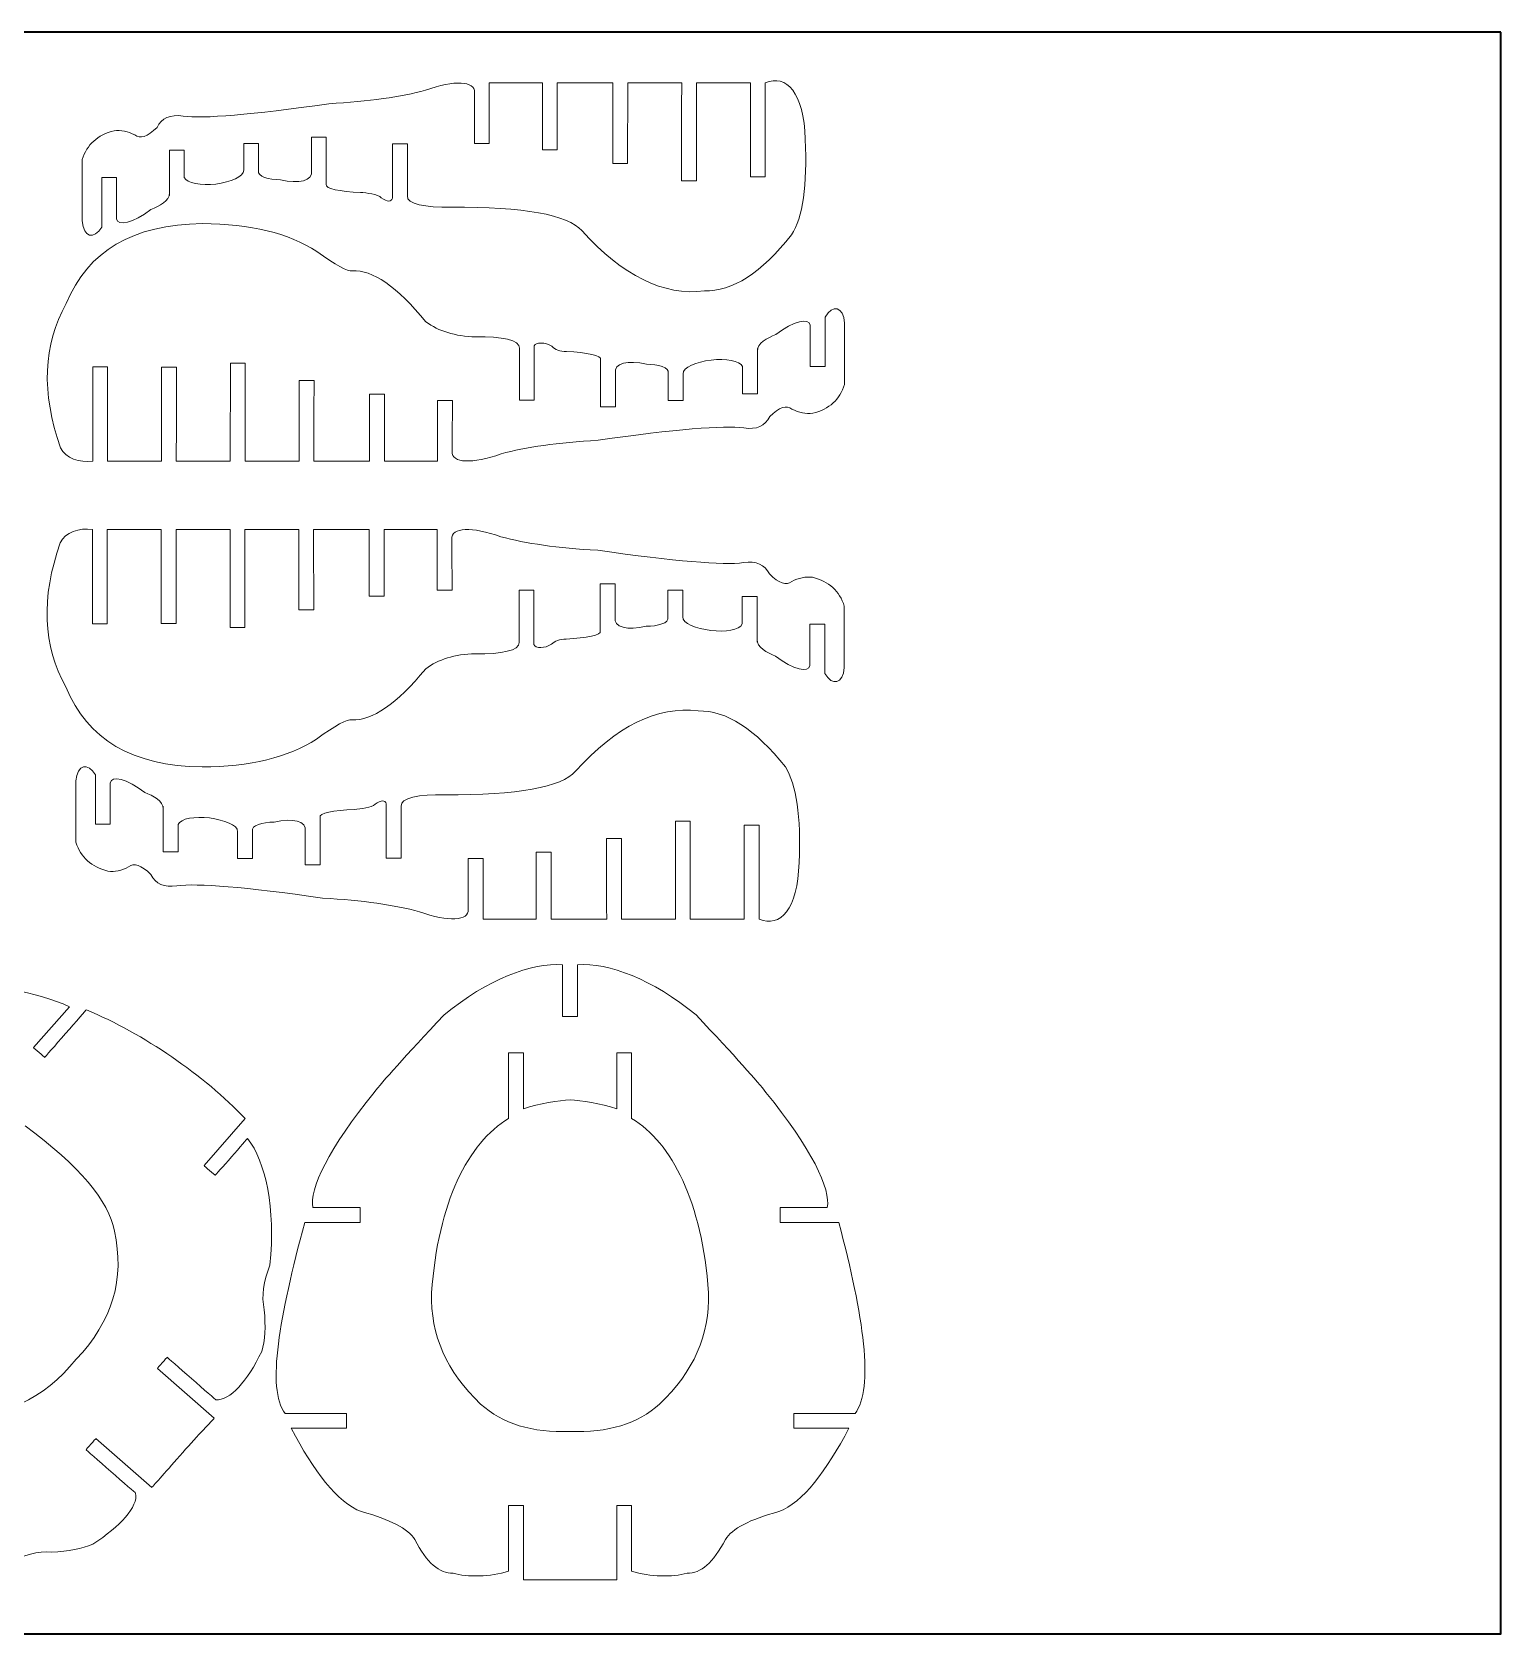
# Model space of a CAD drawing. Header units: inches. Extents: x -777 to 162, y -556 to 220.
# Drawn here: x -117 to 162.4, y -224.1 to 80.7 of the extents above; entities that cross this region are included whole.
import ezdxf

# ---------------------------------------------------------------- set-up
doc = ezdxf.new("R2010")
doc.units = ezdxf.units.IN
doc.header["$MEASUREMENT"] = 0
doc.layers.add('Layer 1', color=1, linetype='Continuous')
doc.layers.add('Layer 2', color=5, linetype='Continuous')

msp = doc.modelspace()

# ---------------------------------------------------------------- linework, layer by layer
at = {"layer": 'Layer 1', "lineweight": 9}
for points, knots in [([(-32.8667, 69.1496), (-32.6987, 71.4083), (-36.656, 71.5625), (-42.1489, 69.6129), (-42.1489, 69.6129), (-46.8032, 68.3237), (-52.9424, 67.4584), (-60.5669, 67.0181)], [0, 0, 0, 0, 0.5, 0.5, 0.5, 0.50000001, 1, 1, 1, 1]), ([(-30.0477, 70.9972), (-30.0477, 70.9972), (-30.0502, 59.4541), (-30.0502, 59.4541), (-30.0502, 59.4541), (-30.0502, 59.4541), (-32.8692, 59.4541), (-32.8692, 59.4541), (-32.8692, 59.4541), (-32.8692, 59.4541), (-32.8667, 69.1496), (-32.8667, 69.1496)], [0, 0, 0, 0, 0.33333333, 0.33333333, 0.33333333, 0.33333334, 0.66666667, 0.66666667, 0.66666667, 0.66666668, 1, 1, 1, 1]), ([(-17.1175, 70.9972), (-17.1175, 70.9972), (-17.1175, 58.2644), (-17.1175, 58.2644), (-17.1175, 58.2644), (-17.1175, 58.2644), (-19.9369, 58.2644), (-19.9369, 58.2644), (-19.9369, 58.2644), (-19.9369, 58.2644), (-19.9369, 70.9972), (-19.9369, 70.9972)], [0, 0, 0, 0, 0.33333333, 0.33333333, 0.33333333, 0.33333334, 0.66666667, 0.66666667, 0.66666667, 0.66666668, 1, 1, 1, 1]), ([(-3.7096, 70.9975), (-3.7096, 70.9975), (-3.7274, 55.6759), (-3.7274, 55.6759), (-3.7274, 55.6759), (-3.7274, 55.6759), (-6.5468, 55.6759), (-6.5468, 55.6759), (-6.5468, 55.6759), (-6.5468, 55.6759), (-6.5289, 70.9975), (-6.5289, 70.9975)], [0, 0, 0, 0, 0.33333333, 0.33333333, 0.33333333, 0.33333334, 0.66666667, 0.66666667, 0.66666667, 0.66666668, 1, 1, 1, 1]), ([(9.3766, 70.9972), (9.3766, 70.9972), (9.3547, 52.3547), (9.3547, 52.3547), (9.3547, 52.3547), (9.3547, 52.3547), (6.5353, 52.3547), (6.5353, 52.3547), (6.5353, 52.3547), (6.5353, 52.3547), (6.5572, 70.9972), (6.5572, 70.9972)], [0, 0, 0, 0, 0.33333333, 0.33333333, 0.33333333, 0.33333334, 0.66666667, 0.66666667, 0.66666667, 0.66666668, 1, 1, 1, 1]), ([(22.4642, 70.9972), (22.4642, 70.9972), (22.4536, 53.1249), (22.4536, 53.1249), (22.4536, 53.1249), (22.4536, 53.1249), (19.6342, 53.1249), (19.6342, 53.1249), (19.6342, 53.1249), (19.6342, 53.1249), (19.6448, 70.9972), (19.6448, 70.9972)], [0, 0, 0, 0, 0.33333333, 0.33333333, 0.33333333, 0.33333334, 0.66666667, 0.66666667, 0.66666667, 0.66666668, 1, 1, 1, 1]), ([(-103.7684, 43.5693), (-105.2151, 41.1455), (-107.2392, 41.5344), (-107.4768, 44.736), (-107.4768, 44.736), (-107.4768, 48.6257), (-107.4768, 52.5158), (-107.4768, 56.4059), (-107.4768, 56.4059), (-106.5787, 59.2594), (-104.5601, 61.0888), (-101.4218, 61.8928), (-101.4218, 61.8928), (-100.1031, 62.0422), (-98.7836, 61.7733), (-97.4645, 61.0851), (-97.4645, 61.0851), (-96.4749, 60.2475), (-95.0654, 60.7261), (-93.2371, 62.5212), (-93.2371, 62.5212), (-92.3681, 64.3162), (-90.7188, 65.0346), (-88.2901, 64.6756), (-88.2901, 64.6756), (-84.4782, 64.1486), (-75.2372, 64.9297), (-60.5669, 67.0181)], [0, 0, 0, 0, 0.14285714, 0.14285714, 0.14285714, 0.14285715, 0.28571429, 0.28571429, 0.28571429, 0.2857143, 0.42857143, 0.42857143, 0.42857143, 0.42857144, 0.57142857, 0.57142857, 0.57142857, 0.57142858, 0.71428571, 0.71428571, 0.71428571, 0.71428572, 0.85714286, 0.85714286, 0.85714286, 0.85714287, 1, 1, 1, 1]), ([(-88.0652, 53.0017), (-88.0652, 53.0017), (-88.0652, 58.2002), (-88.0652, 58.2002), (-88.0652, 58.2002), (-88.0652, 58.2002), (-90.8846, 58.2002), (-90.8846, 58.2002), (-90.8846, 58.2002), (-90.8846, 58.2002), (-90.8846, 49.5457), (-90.8846, 49.5457)], [0, 0, 0, 0, 0.33333333, 0.33333333, 0.33333333, 0.33333334, 0.66666667, 0.66666667, 0.66666667, 0.66666668, 1, 1, 1, 1]), ([(-73.921, 54.3032), (-73.921, 54.3032), (-73.921, 59.4573), (-73.921, 59.4573), (-73.921, 59.4573), (-73.921, 59.4573), (-76.7403, 59.4573), (-76.7403, 59.4573), (-76.7403, 59.4573), (-76.7403, 59.4573), (-76.7403, 54.3932), (-76.7403, 54.3932)], [0, 0, 0, 0, 0.33333333, 0.33333333, 0.33333333, 0.33333334, 0.66666667, 0.66666667, 0.66666667, 0.66666668, 1, 1, 1, 1]), ([(-61.0502, 51.6852), (-61.0502, 51.6852), (-61.0502, 60.6696), (-61.0502, 60.6696), (-61.0502, 60.6696), (-61.0502, 60.6696), (-63.8696, 60.6696), (-63.8696, 60.6696), (-63.8696, 60.6696), (-63.8696, 60.6696), (-63.8696, 54.3036), (-63.8696, 54.3036)], [0, 0, 0, 0, 0.33333333, 0.33333333, 0.33333333, 0.33333334, 0.66666667, 0.66666667, 0.66666667, 0.66666668, 1, 1, 1, 1]), ([(-45.6255, 49.5052), (-45.6255, 49.5052), (-45.6255, 59.4132), (-45.6255, 59.4132), (-45.6255, 59.4132), (-45.6255, 59.4132), (-48.4445, 59.4132), (-48.4445, 59.4132), (-48.4445, 59.4132), (-48.4445, 59.4132), (-48.4445, 49.082), (-48.4445, 49.082)], [0, 0, 0, 0, 0.33333333, 0.33333333, 0.33333333, 0.33333334, 0.66666667, 0.66666667, 0.66666667, 0.66666668, 1, 1, 1, 1]), ([(10.8685, 31.4011), (16.1861, 31.2808), (21.7166, 34.8312), (27.4596, 42.053), (27.4596, 42.053), (29.5875, 45.4332), (30.4572, 51.5073), (30.0675, 60.2752)], [0, 0, 0, 0, 0.5, 0.5, 0.5, 0.50000001, 1, 1, 1, 1]), ([(-100.9491, 45.1074), (-100.9491, 45.1074), (-100.9491, 52.9718), (-100.9491, 52.9718), (-100.9491, 52.9718), (-100.9491, 52.9718), (-103.7684, 52.9718), (-103.7684, 52.9718), (-103.7684, 52.9718), (-103.7684, 52.9718), (-103.7684, 43.5696), (-103.7684, 43.5696)], [0, 0, 0, 0, 0.33333333, 0.33333333, 0.33333333, 0.33333334, 0.66666667, 0.66666667, 0.66666667, 0.66666668, 1, 1, 1, 1]), ([(-88.0652, 53.0017), (-87.5845, 51.8681), (-84.8019, 51.4508), (-82.0835, 51.7493), (-82.0835, 51.7493), (-79.2739, 52.1841), (-76.7039, 53.0658), (-76.7403, 54.3932)], [0, 0, 0, 0, 0.5, 0.5, 0.5, 0.50000001, 1, 1, 1, 1]), ([(-73.921, 54.3032), (-74.1827, 53.1555), (-72.0074, 52.5734), (-69.7613, 52.5574), (-69.7613, 52.5574), (-66.295, 51.7355), (-63.5423, 52.3175), (-63.8696, 54.3036)], [0, 0, 0, 0, 0.5, 0.5, 0.5, 0.50000001, 1, 1, 1, 1]), ([(-100.9491, 45.1074), (-100.7453, 43.6699), (-97.7761, 44.2683), (-94.406, 46.9021), (-94.406, 46.9021), (-92.7884, 47.5301), (-90.8259, 48.5772), (-90.8846, 50.0435)], [0, 0, 0, 0, 0.5, 0.5, 0.5, 0.50000001, 1, 1, 1, 1]), ([(-61.0502, 51.6852), (-61.3801, 50.8516), (-58.4284, 50.3344), (-54.5611, 50.1336), (-54.5611, 50.1336), (-53.3328, 50.1033), (-51.2202, 49.7742), (-50.5903, 49.1466), (-50.5903, 49.1466), (-49.3871, 48.3294), (-48.6716, 48.3079), (-48.4445, 49.082)], [0, 0, 0, 0, 0.33333333, 0.33333333, 0.33333333, 0.33333334, 0.66666667, 0.66666667, 0.66666667, 0.66666668, 1, 1, 1, 1]), ([(-37.2917, 47.3508), (-23.4437, 47.4207), (-15.1609, 45.93), (-12.4447, 42.8778), (-12.4447, 42.8778), (-4.6737, 34.2703), (3.0974, 30.4447), (10.8685, 31.4011)], [0, 0, 0, 0, 0.5, 0.5, 0.5, 0.50000001, 1, 1, 1, 1]), ([(-24.3025, 20.5097), (-24.1381, 22.0661), (-27.7036, 22.7845), (-32.636, 22.6642), (-32.636, 22.6642), (-36.5627, 22.7841), (-39.7108, 23.7416), (-42.0797, 25.5367), (-42.0797, 25.5367), (-47.596, 32.2395), (-52.2732, 35.4709), (-56.111, 35.2315), (-56.111, 35.2315), (-56.9799, 35.0824), (-59.2285, 36.3089), (-62.8567, 38.912), (-62.8567, 38.912), (-68.1929, 42.4128), (-75.4486, 44.1784), (-84.6229, 44.2079), (-84.6229, 44.2079), (-97.8308, 44.0621), (-106.458, 38.9922), (-110.504, 28.9989), (-110.504, 28.9989), (-114.9275, 21.1687), (-115.2861, 12.0224), (-111.5799, 1.5622), (-111.5799, 1.5622), (-110.7369, -0.4526), (-107.9142, -1.3008), (-105.4768, -0.9822)], [0, 0, 0, 0, 0.125, 0.125, 0.125, 0.12500001, 0.25, 0.25, 0.25, 0.25000001, 0.375, 0.375, 0.375, 0.37500001, 0.5, 0.5, 0.5, 0.50000001, 0.625, 0.625, 0.625, 0.62500001, 0.75, 0.75, 0.75, 0.75000001, 0.875, 0.875, 0.875, 0.87500001, 1, 1, 1, 1]), ([(33.8408, 26.446), (35.2875, 28.8698), (37.3115, 28.4806), (37.5492, 25.279), (37.5492, 25.279), (37.5492, 21.3892), (37.5492, 17.4991), (37.5492, 13.609), (37.5492, 13.609), (36.6511, 10.7555), (34.6325, 8.9262), (31.4942, 8.1221), (31.4942, 8.1221), (30.1754, 7.9727), (28.856, 8.2417), (27.5369, 8.9298), (27.5369, 8.9298), (26.5473, 9.7674), (25.1377, 9.2888), (23.3094, 7.4938), (23.3094, 7.4938), (22.4405, 5.6987), (20.7911, 4.9803), (18.3625, 5.3393), (18.3625, 5.3393), (14.5506, 5.8664), (5.3095, 5.0853), (-9.3607, 2.9968)], [0, 0, 0, 0, 0.14285714, 0.14285714, 0.14285714, 0.14285715, 0.28571429, 0.28571429, 0.28571429, 0.2857143, 0.42857143, 0.42857143, 0.42857143, 0.42857144, 0.57142857, 0.57142857, 0.57142857, 0.57142858, 0.71428571, 0.71428571, 0.71428571, 0.71428572, 0.85714286, 0.85714286, 0.85714286, 0.85714287, 1, 1, 1, 1]), ([(31.0218, 24.9079), (30.8181, 26.3454), (27.8485, 25.7466), (24.4784, 23.1129), (24.4784, 23.1129), (22.8607, 22.4849), (20.8979, 21.4373), (20.9566, 19.971)], [0, 0, 0, 0, 0.5, 0.5, 0.5, 0.50000001, 1, 1, 1, 1]), ([(31.0218, 24.9079), (31.0218, 24.9079), (31.0218, 17.0435), (31.0218, 17.0435), (31.0218, 17.0435), (31.0218, 17.0435), (33.8408, 17.0435), (33.8408, 17.0435), (33.8408, 17.0435), (33.8408, 17.0435), (33.8408, 26.4457), (33.8408, 26.4457)], [0, 0, 0, 0, 0.33333333, 0.33333333, 0.33333333, 0.33333334, 0.66666667, 0.66666667, 0.66666667, 0.66666668, 1, 1, 1, 1]), ([(-8.8774, 18.3298), (-8.5475, 19.1633), (-11.4992, 19.6805), (-15.3665, 19.8814), (-15.3665, 19.8814), (-16.5949, 19.9116), (-17.5247, 20.2408), (-18.1545, 20.8684), (-18.1545, 20.8684), (-19.3577, 21.6856), (-21.256, 21.7071), (-21.4831, 20.9329)], [0, 0, 0, 0, 0.33333333, 0.33333333, 0.33333333, 0.33333334, 0.66666667, 0.66666667, 0.66666667, 0.66666668, 1, 1, 1, 1]), ([(-24.3025, 20.5097), (-24.3025, 20.5097), (-24.3025, 10.6017), (-24.3025, 10.6017), (-24.3025, 10.6017), (-24.3025, 10.6017), (-21.4831, 10.6017), (-21.4831, 10.6017), (-21.4831, 10.6017), (-21.4831, 10.6017), (-21.4831, 20.9329), (-21.4831, 20.9329)], [0, 0, 0, 0, 0.33333333, 0.33333333, 0.33333333, 0.33333334, 0.66666667, 0.66666667, 0.66666667, 0.66666668, 1, 1, 1, 1]), ([(-8.8774, 18.3298), (-8.8774, 18.3298), (-8.8774, 9.3453), (-8.8774, 9.3453), (-8.8774, 9.3453), (-8.8774, 9.3453), (-6.058, 9.3453), (-6.058, 9.3453), (-6.058, 9.3453), (-6.058, 9.3453), (-6.058, 15.7114), (-6.058, 15.7114)], [0, 0, 0, 0, 0.33333333, 0.33333333, 0.33333333, 0.33333334, 0.66666667, 0.66666667, 0.66666667, 0.66666668, 1, 1, 1, 1]), ([(18.1372, 17.0129), (17.6565, 18.1464), (14.8743, 18.5641), (12.1559, 18.2656), (12.1559, 18.2656), (9.3463, 17.8308), (6.7763, 16.9491), (6.8127, 15.6217)], [0, 0, 0, 0, 0.5, 0.5, 0.5, 0.50000001, 1, 1, 1, 1]), ([(18.1372, 17.0129), (18.1372, 17.0129), (18.1372, 11.8143), (18.1372, 11.8143), (18.1372, 11.8143), (18.1372, 11.8143), (20.9566, 11.8143), (20.9566, 11.8143), (20.9566, 11.8143), (20.9566, 11.8143), (20.9566, 20.4689), (20.9566, 20.4689)], [0, 0, 0, 0, 0.33333333, 0.33333333, 0.33333333, 0.33333334, 0.66666667, 0.66666667, 0.66666667, 0.66666668, 1, 1, 1, 1]), ([(-105.4768, -0.9822), (-105.4768, -0.9822), (-105.4768, 16.9783), (-105.4768, 16.9783), (-105.4768, 16.9783), (-105.4768, 16.9783), (-102.6574, 16.9783), (-102.6574, 16.9783), (-102.6574, 16.9783), (-102.6574, 16.9783), (-102.6574, -0.9822), (-102.6574, -0.9822)], [0, 0, 0, 0, 0.33333333, 0.33333333, 0.33333333, 0.33333334, 0.66666667, 0.66666667, 0.66666667, 0.66666668, 1, 1, 1, 1]), ([(-92.3918, -0.9822), (-92.3918, -0.9822), (-92.3812, 16.8901), (-92.3812, 16.8901), (-92.3812, 16.8901), (-92.3812, 16.8901), (-89.5618, 16.8901), (-89.5618, 16.8901), (-89.5618, 16.8901), (-89.5618, 16.8901), (-89.5724, -0.9822), (-89.5724, -0.9822)], [0, 0, 0, 0, 0.33333333, 0.33333333, 0.33333333, 0.33333334, 0.66666667, 0.66666667, 0.66666667, 0.66666668, 1, 1, 1, 1]), ([(-79.3042, -0.9822), (-79.3042, -0.9822), (-79.2823, 17.6602), (-79.2823, 17.6602), (-79.2823, 17.6602), (-79.2823, 17.6602), (-76.4629, 17.6602), (-76.4629, 17.6602), (-76.4629, 17.6602), (-76.4629, 17.6602), (-76.4848, -0.9822), (-76.4848, -0.9822)], [0, 0, 0, 0, 0.33333333, 0.33333333, 0.33333333, 0.33333334, 0.66666667, 0.66666667, 0.66666667, 0.66666668, 1, 1, 1, 1]), ([(3.9933, 15.7117), (4.255, 16.8595), (2.0797, 17.4415), (-0.1663, 17.4576), (-0.1663, 17.4576), (-3.6326, 18.2795), (-6.3853, 17.6974), (-6.058, 15.7114)], [0, 0, 0, 0, 0.5, 0.5, 0.5, 0.50000001, 1, 1, 1, 1]), ([(3.9933, 15.7117), (3.9933, 15.7117), (3.9933, 10.5576), (3.9933, 10.5576), (3.9933, 10.5576), (3.9933, 10.5576), (6.8127, 10.5576), (6.8127, 10.5576), (6.8127, 10.5576), (6.8127, 10.5576), (6.8127, 15.6217), (6.8127, 15.6217)], [0, 0, 0, 0, 0.33333333, 0.33333333, 0.33333333, 0.33333334, 0.66666667, 0.66666667, 0.66666667, 0.66666668, 1, 1, 1, 1]), ([(-66.2177, -0.9826), (-66.2177, -0.9826), (-66.1998, 14.3391), (-66.1998, 14.3391), (-66.1998, 14.3391), (-66.1998, 14.3391), (-63.3808, 14.3391), (-63.3808, 14.3391), (-63.3808, 14.3391), (-63.3808, 14.3391), (-63.3987, -0.9826), (-63.3987, -0.9826)], [0, 0, 0, 0, 0.33333333, 0.33333333, 0.33333333, 0.33333334, 0.66666667, 0.66666667, 0.66666667, 0.66666668, 1, 1, 1, 1]), ([(-52.8101, -0.9822), (-52.8101, -0.9822), (-52.8101, 11.7505), (-52.8101, 11.7505), (-52.8101, 11.7505), (-52.8101, 11.7505), (-49.9907, 11.7505), (-49.9907, 11.7505), (-49.9907, 11.7505), (-49.9907, 11.7505), (-49.9907, -0.9822), (-49.9907, -0.9822)], [0, 0, 0, 0, 0.33333333, 0.33333333, 0.33333333, 0.33333334, 0.66666667, 0.66666667, 0.66666667, 0.66666668, 1, 1, 1, 1]), ([(-39.9131, -0.9822), (-39.9131, -0.9822), (-39.8778, 10.5609), (-39.8778, 10.5609), (-39.8778, 10.5609), (-39.8778, 10.5609), (-37.0584, 10.5609), (-37.0584, 10.5609), (-37.0584, 10.5609), (-37.0584, 10.5609), (-37.0937, 0.8653), (-37.0937, 0.8653)], [0, 0, 0, 0, 0.33333333, 0.33333333, 0.33333333, 0.33333334, 0.66666667, 0.66666667, 0.66666667, 0.66666668, 1, 1, 1, 1]), ([(-37.0937, 0.8653), (-37.2618, -1.3934), (-33.2716, -1.5475), (-27.7787, 0.4021), (-27.7787, 0.4021), (-23.1244, 1.6912), (-16.9852, 2.5565), (-9.3607, 2.9968)], [0, 0, 0, 0, 0.5, 0.5, 0.5, 0.50000001, 1, 1, 1, 1]), ([(-24.3602, -35.4584), (-24.1958, -37.0147), (-27.7613, -37.7331), (-32.6936, -37.6128), (-32.6936, -37.6128), (-36.6203, -37.7327), (-39.7685, -38.6902), (-42.1374, -40.4853), (-42.1374, -40.4853), (-47.6536, -47.1881), (-52.3309, -50.4196), (-56.1686, -50.1801), (-56.1686, -50.1801), (-57.0376, -50.031), (-59.2862, -51.2575), (-62.9144, -53.8606), (-62.9144, -53.8606), (-68.2506, -57.3614), (-75.5062, -59.127), (-84.6806, -59.1565), (-84.6806, -59.1565), (-97.8885, -59.0107), (-106.5157, -53.9408), (-110.5616, -43.9475), (-110.5616, -43.9475), (-114.9852, -36.1173), (-115.3438, -26.9711), (-111.6376, -16.5108), (-111.6376, -16.5108), (-110.7945, -14.496), (-107.9719, -13.6478), (-105.5345, -13.9664)], [0, 0, 0, 0, 0.125, 0.125, 0.125, 0.12500001, 0.25, 0.25, 0.25, 0.25000001, 0.375, 0.375, 0.375, 0.37500001, 0.5, 0.5, 0.5, 0.50000001, 0.625, 0.625, 0.625, 0.62500001, 0.75, 0.75, 0.75, 0.75000001, 0.875, 0.875, 0.875, 0.87500001, 1, 1, 1, 1]), ([(-105.5345, -13.9664), (-105.5345, -13.9664), (-105.5345, -31.9269), (-105.5345, -31.9269), (-105.5345, -31.9269), (-105.5345, -31.9269), (-102.7151, -31.9269), (-102.7151, -31.9269), (-102.7151, -31.9269), (-102.7151, -31.9269), (-102.7151, -13.9664), (-102.7151, -13.9664)], [0, 0, 0, 0, 0.33333333, 0.33333333, 0.33333333, 0.33333334, 0.66666667, 0.66666667, 0.66666667, 0.66666668, 1, 1, 1, 1]), ([(-92.4495, -13.9664), (-92.4495, -13.9664), (-92.4389, -31.8387), (-92.4389, -31.8387), (-92.4389, -31.8387), (-92.4389, -31.8387), (-89.6195, -31.8387), (-89.6195, -31.8387), (-89.6195, -31.8387), (-89.6195, -31.8387), (-89.6301, -13.9664), (-89.6301, -13.9664)], [0, 0, 0, 0, 0.33333333, 0.33333333, 0.33333333, 0.33333334, 0.66666667, 0.66666667, 0.66666667, 0.66666668, 1, 1, 1, 1]), ([(-79.3619, -13.9664), (-79.3619, -13.9664), (-79.34, -32.6088), (-79.34, -32.6088), (-79.34, -32.6088), (-79.34, -32.6088), (-76.5206, -32.6088), (-76.5206, -32.6088), (-76.5206, -32.6088), (-76.5206, -32.6088), (-76.5425, -13.9664), (-76.5425, -13.9664)], [0, 0, 0, 0, 0.33333333, 0.33333333, 0.33333333, 0.33333334, 0.66666667, 0.66666667, 0.66666667, 0.66666668, 1, 1, 1, 1]), ([(-66.2754, -13.966), (-66.2754, -13.966), (-66.2575, -29.2877), (-66.2575, -29.2877), (-66.2575, -29.2877), (-66.2575, -29.2877), (-63.4385, -29.2877), (-63.4385, -29.2877), (-63.4385, -29.2877), (-63.4385, -29.2877), (-63.4564, -13.966), (-63.4564, -13.966)], [0, 0, 0, 0, 0.33333333, 0.33333333, 0.33333333, 0.33333334, 0.66666667, 0.66666667, 0.66666667, 0.66666668, 1, 1, 1, 1]), ([(-52.8678, -13.9664), (-52.8678, -13.9664), (-52.8678, -26.6992), (-52.8678, -26.6992), (-52.8678, -26.6992), (-52.8678, -26.6992), (-50.0484, -26.6992), (-50.0484, -26.6992), (-50.0484, -26.6992), (-50.0484, -26.6992), (-50.0484, -13.9664), (-50.0484, -13.9664)], [0, 0, 0, 0, 0.33333333, 0.33333333, 0.33333333, 0.33333334, 0.66666667, 0.66666667, 0.66666667, 0.66666668, 1, 1, 1, 1]), ([(-39.9708, -13.9664), (-39.9708, -13.9664), (-39.9354, -25.5095), (-39.9354, -25.5095), (-39.9354, -25.5095), (-39.9354, -25.5095), (-37.1161, -25.5095), (-37.1161, -25.5095), (-37.1161, -25.5095), (-37.1161, -25.5095), (-37.1514, -15.8139), (-37.1514, -15.8139)], [0, 0, 0, 0, 0.33333333, 0.33333333, 0.33333333, 0.33333334, 0.66666667, 0.66666667, 0.66666667, 0.66666668, 1, 1, 1, 1]), ([(-37.1514, -15.8139), (-37.3195, -13.5553), (-33.3293, -13.4011), (-27.8364, -15.3507), (-27.8364, -15.3507), (-23.1821, -16.6399), (-17.0429, -17.5051), (-9.4184, -17.9454)], [0, 0, 0, 0, 0.5, 0.5, 0.5, 0.50000001, 1, 1, 1, 1]), ([(33.7831, -41.3946), (35.2298, -43.8184), (37.2539, -43.4292), (37.4915, -40.2276), (37.4915, -40.2276), (37.4915, -36.3378), (37.4915, -32.4477), (37.4915, -28.5576), (37.4915, -28.5576), (36.5934, -25.7041), (34.5748, -23.8748), (31.4365, -23.0708), (31.4365, -23.0708), (30.1178, -22.9213), (28.7983, -23.1903), (27.4792, -23.8784), (27.4792, -23.8784), (26.4896, -24.716), (25.0801, -24.2375), (23.2518, -22.4424), (23.2518, -22.4424), (22.3828, -20.6473), (20.7335, -19.9289), (18.3048, -20.2879), (18.3048, -20.2879), (14.4929, -20.815), (5.2519, -20.0339), (-9.4184, -17.9454)], [0, 0, 0, 0, 0.14285714, 0.14285714, 0.14285714, 0.14285715, 0.28571429, 0.28571429, 0.28571429, 0.2857143, 0.42857143, 0.42857143, 0.42857143, 0.42857144, 0.57142857, 0.57142857, 0.57142857, 0.57142858, 0.71428571, 0.71428571, 0.71428571, 0.71428572, 0.85714286, 0.85714286, 0.85714286, 0.85714287, 1, 1, 1, 1]), ([(-8.9351, -33.2784), (-8.9351, -33.2784), (-8.9351, -24.2939), (-8.9351, -24.2939), (-8.9351, -24.2939), (-8.9351, -24.2939), (-6.1157, -24.2939), (-6.1157, -24.2939), (-6.1157, -24.2939), (-6.1157, -24.2939), (-6.1157, -30.66), (-6.1157, -30.66)], [0, 0, 0, 0, 0.33333333, 0.33333333, 0.33333333, 0.33333334, 0.66666667, 0.66666667, 0.66666667, 0.66666668, 1, 1, 1, 1]), ([(-24.3602, -35.4584), (-24.3602, -35.4584), (-24.3602, -25.5503), (-24.3602, -25.5503), (-24.3602, -25.5503), (-24.3602, -25.5503), (-21.5408, -25.5503), (-21.5408, -25.5503), (-21.5408, -25.5503), (-21.5408, -25.5503), (-21.5408, -35.8815), (-21.5408, -35.8815)], [0, 0, 0, 0, 0.33333333, 0.33333333, 0.33333333, 0.33333334, 0.66666667, 0.66666667, 0.66666667, 0.66666668, 1, 1, 1, 1]), ([(3.9357, -30.6603), (3.9357, -30.6603), (3.9357, -25.5062), (3.9357, -25.5062), (3.9357, -25.5062), (3.9357, -25.5062), (6.755, -25.5062), (6.755, -25.5062), (6.755, -25.5062), (6.755, -25.5062), (6.755, -30.5703), (6.755, -30.5703)], [0, 0, 0, 0, 0.33333333, 0.33333333, 0.33333333, 0.33333334, 0.66666667, 0.66666667, 0.66666667, 0.66666668, 1, 1, 1, 1]), ([(18.0796, -31.9615), (18.0796, -31.9615), (18.0796, -26.7629), (18.0796, -26.7629), (18.0796, -26.7629), (18.0796, -26.7629), (20.8989, -26.7629), (20.8989, -26.7629), (20.8989, -26.7629), (20.8989, -26.7629), (20.8989, -35.4175), (20.8989, -35.4175)], [0, 0, 0, 0, 0.33333333, 0.33333333, 0.33333333, 0.33333334, 0.66666667, 0.66666667, 0.66666667, 0.66666668, 1, 1, 1, 1]), ([(-8.9351, -33.2784), (-8.6052, -34.112), (-11.5569, -34.6292), (-15.4242, -34.83), (-15.4242, -34.83), (-16.6525, -34.8602), (-17.5824, -35.1894), (-18.2122, -35.817), (-18.2122, -35.817), (-19.4154, -36.6342), (-21.3137, -36.6557), (-21.5408, -35.8815)], [0, 0, 0, 0, 0.33333333, 0.33333333, 0.33333333, 0.33333334, 0.66666667, 0.66666667, 0.66666667, 0.66666668, 1, 1, 1, 1]), ([(3.9357, -30.6603), (4.1974, -31.8081), (2.0221, -32.3902), (-0.224, -32.4062), (-0.224, -32.4062), (-3.6903, -33.2281), (-6.443, -32.646), (-6.1157, -30.66)], [0, 0, 0, 0, 0.5, 0.5, 0.5, 0.50000001, 1, 1, 1, 1]), ([(18.0796, -31.9615), (17.5988, -33.0951), (14.8166, -33.5128), (12.0982, -33.2142), (12.0982, -33.2142), (9.2886, -32.7794), (6.7186, -31.8977), (6.755, -30.5703)], [0, 0, 0, 0, 0.5, 0.5, 0.5, 0.50000001, 1, 1, 1, 1]), ([(30.9641, -39.8565), (30.9641, -39.8565), (30.9641, -31.9921), (30.9641, -31.9921), (30.9641, -31.9921), (30.9641, -31.9921), (33.7831, -31.9921), (33.7831, -31.9921), (33.7831, -31.9921), (33.7831, -31.9921), (33.7831, -41.3943), (33.7831, -41.3943)], [0, 0, 0, 0, 0.33333333, 0.33333333, 0.33333333, 0.33333334, 0.66666667, 0.66666667, 0.66666667, 0.66666668, 1, 1, 1, 1]), ([(30.9641, -39.8565), (30.7604, -41.2941), (27.7908, -40.6952), (24.4207, -38.0615), (24.4207, -38.0615), (22.8031, -37.4335), (20.8403, -36.386), (20.8989, -34.9197)], [0, 0, 0, 0, 0.5, 0.5, 0.5, 0.50000001, 1, 1, 1, 1]), ([(-38.4737, -64.4508), (-24.6258, -64.5208), (-16.343, -63.0301), (-13.6267, -59.9779), (-13.6267, -59.9779), (-5.8557, -51.3704), (1.9154, -47.5448), (9.6864, -48.5012)], [0, 0, 0, 0, 0.5, 0.5, 0.5, 0.50000001, 1, 1, 1, 1]), ([(9.6864, -48.5012), (15.0041, -48.3809), (20.5346, -51.9313), (26.2776, -59.1531), (26.2776, -59.1531), (28.4055, -62.5333), (29.2752, -68.6074), (28.8855, -77.3753)], [0, 0, 0, 0, 0.5, 0.5, 0.5, 0.50000001, 1, 1, 1, 1]), ([(-104.9505, -60.6694), (-106.3971, -58.2456), (-108.4212, -58.6345), (-108.6588, -61.8361), (-108.6588, -61.8361), (-108.6588, -65.7258), (-108.6588, -69.6159), (-108.6588, -73.506), (-108.6588, -73.506), (-107.7607, -76.3595), (-105.7421, -78.1888), (-102.6038, -78.9929), (-102.6038, -78.9929), (-101.2851, -79.1423), (-99.9656, -78.8733), (-98.6465, -78.1852), (-98.6465, -78.1852), (-97.6569, -77.3476), (-96.2474, -77.8262), (-94.4191, -79.6212), (-94.4191, -79.6212), (-93.5501, -81.4163), (-91.9008, -82.1347), (-89.4721, -81.7757), (-89.4721, -81.7757), (-85.6602, -81.2487), (-76.4192, -82.0297), (-61.7489, -84.1182)], [0, 0, 0, 0, 0.14285714, 0.14285714, 0.14285714, 0.14285715, 0.28571429, 0.28571429, 0.28571429, 0.2857143, 0.42857143, 0.42857143, 0.42857143, 0.42857144, 0.57142857, 0.57142857, 0.57142857, 0.57142858, 0.71428571, 0.71428571, 0.71428571, 0.71428572, 0.85714286, 0.85714286, 0.85714286, 0.85714287, 1, 1, 1, 1]), ([(-102.1311, -62.2075), (-102.1311, -62.2075), (-102.1311, -70.0719), (-102.1311, -70.0719), (-102.1311, -70.0719), (-102.1311, -70.0719), (-104.9505, -70.0719), (-104.9505, -70.0719), (-104.9505, -70.0719), (-104.9505, -70.0719), (-104.9505, -60.6697), (-104.9505, -60.6697)], [0, 0, 0, 0, 0.33333333, 0.33333333, 0.33333333, 0.33333334, 0.66666667, 0.66666667, 0.66666667, 0.66666668, 1, 1, 1, 1]), ([(-102.1311, -62.2075), (-101.9273, -60.7699), (-98.9581, -61.3684), (-95.588, -64.0022), (-95.588, -64.0022), (-93.9704, -64.6302), (-92.0079, -65.6773), (-92.0666, -67.1436)], [0, 0, 0, 0, 0.5, 0.5, 0.5, 0.50000001, 1, 1, 1, 1]), ([(-89.2472, -70.1017), (-89.2472, -70.1017), (-89.2472, -75.3003), (-89.2472, -75.3003), (-89.2472, -75.3003), (-89.2472, -75.3003), (-92.0666, -75.3003), (-92.0666, -75.3003), (-92.0666, -75.3003), (-92.0666, -75.3003), (-92.0666, -66.6457), (-92.0666, -66.6457)], [0, 0, 0, 0, 0.33333333, 0.33333333, 0.33333333, 0.33333334, 0.66666667, 0.66666667, 0.66666667, 0.66666668, 1, 1, 1, 1]), ([(-62.2323, -68.7852), (-62.5621, -67.9517), (-59.6104, -67.4345), (-55.7431, -67.2336), (-55.7431, -67.2336), (-54.5148, -67.2034), (-52.4022, -66.8743), (-51.7723, -66.2466), (-51.7723, -66.2466), (-50.5691, -65.4295), (-49.8536, -65.408), (-49.6265, -66.1821)], [0, 0, 0, 0, 0.33333333, 0.33333333, 0.33333333, 0.33333334, 0.66666667, 0.66666667, 0.66666667, 0.66666668, 1, 1, 1, 1]), ([(-46.8075, -66.6053), (-46.8075, -66.6053), (-46.8075, -76.5133), (-46.8075, -76.5133), (-46.8075, -76.5133), (-46.8075, -76.5133), (-49.6265, -76.5133), (-49.6265, -76.5133), (-49.6265, -76.5133), (-49.6265, -76.5133), (-49.6265, -66.1821), (-49.6265, -66.1821)], [0, 0, 0, 0, 0.33333333, 0.33333333, 0.33333333, 0.33333334, 0.66666667, 0.66666667, 0.66666667, 0.66666668, 1, 1, 1, 1]), ([(-89.2472, -70.1017), (-88.7665, -68.9682), (-85.9839, -68.5509), (-83.2655, -68.8494), (-83.2655, -68.8494), (-80.456, -69.2842), (-77.8859, -70.1659), (-77.9224, -71.4933)], [0, 0, 0, 0, 0.5, 0.5, 0.5, 0.50000001, 1, 1, 1, 1]), ([(-75.103, -71.4033), (-75.3647, -70.2556), (-73.1894, -69.6735), (-70.9434, -69.6574), (-70.9434, -69.6574), (-67.477, -68.8355), (-64.7243, -69.4176), (-65.0516, -71.4037)], [0, 0, 0, 0, 0.5, 0.5, 0.5, 0.50000001, 1, 1, 1, 1]), ([(-62.2323, -68.7852), (-62.2323, -68.7852), (-62.2323, -77.7697), (-62.2323, -77.7697), (-62.2323, -77.7697), (-62.2323, -77.7697), (-65.0516, -77.7697), (-65.0516, -77.7697), (-65.0516, -77.7697), (-65.0516, -77.7697), (-65.0516, -71.4037), (-65.0516, -71.4037)], [0, 0, 0, 0, 0.33333333, 0.33333333, 0.33333333, 0.33333334, 0.66666667, 0.66666667, 0.66666667, 0.66666668, 1, 1, 1, 1]), ([(8.1946, -88.0972), (8.1946, -88.0972), (8.1727, -69.4548), (8.1727, -69.4548), (8.1727, -69.4548), (8.1727, -69.4548), (5.3533, -69.4548), (5.3533, -69.4548), (5.3533, -69.4548), (5.3533, -69.4548), (5.3752, -88.0972), (5.3752, -88.0972)], [0, 0, 0, 0, 0.33333333, 0.33333333, 0.33333333, 0.33333334, 0.66666667, 0.66666667, 0.66666667, 0.66666668, 1, 1, 1, 1]), ([(-75.103, -71.4033), (-75.103, -71.4033), (-75.103, -76.5574), (-75.103, -76.5574), (-75.103, -76.5574), (-75.103, -76.5574), (-77.9224, -76.5574), (-77.9224, -76.5574), (-77.9224, -76.5574), (-77.9224, -76.5574), (-77.9224, -71.4933), (-77.9224, -71.4933)], [0, 0, 0, 0, 0.33333333, 0.33333333, 0.33333333, 0.33333334, 0.66666667, 0.66666667, 0.66666667, 0.66666668, 1, 1, 1, 1]), ([(-4.8916, -88.0976), (-4.8916, -88.0976), (-4.9094, -72.7759), (-4.9094, -72.7759), (-4.9094, -72.7759), (-4.9094, -72.7759), (-7.7288, -72.7759), (-7.7288, -72.7759), (-7.7288, -72.7759), (-7.7288, -72.7759), (-7.711, -88.0976), (-7.711, -88.0976)], [0, 0, 0, 0, 0.33333333, 0.33333333, 0.33333333, 0.33333334, 0.66666667, 0.66666667, 0.66666667, 0.66666668, 1, 1, 1, 1]), ([(21.2821, -88.0972), (21.2821, -88.0972), (21.2716, -70.2249), (21.2716, -70.2249), (21.2716, -70.2249), (21.2716, -70.2249), (18.4522, -70.2249), (18.4522, -70.2249), (18.4522, -70.2249), (18.4522, -70.2249), (18.4628, -88.0972), (18.4628, -88.0972)], [0, 0, 0, 0, 0.33333333, 0.33333333, 0.33333333, 0.33333334, 0.66666667, 0.66666667, 0.66666667, 0.66666668, 1, 1, 1, 1]), ([(-18.2996, -88.0972), (-18.2996, -88.0972), (-18.2996, -75.3645), (-18.2996, -75.3645), (-18.2996, -75.3645), (-18.2996, -75.3645), (-21.1189, -75.3645), (-21.1189, -75.3645), (-21.1189, -75.3645), (-21.1189, -75.3645), (-21.1189, -88.0972), (-21.1189, -88.0972)], [0, 0, 0, 0, 0.33333333, 0.33333333, 0.33333333, 0.33333334, 0.66666667, 0.66666667, 0.66666667, 0.66666668, 1, 1, 1, 1]), ([(-31.2297, -88.0972), (-31.2297, -88.0972), (-31.2322, -76.5541), (-31.2322, -76.5541), (-31.2322, -76.5541), (-31.2322, -76.5541), (-34.0513, -76.5541), (-34.0513, -76.5541), (-34.0513, -76.5541), (-34.0513, -76.5541), (-34.0487, -86.2497), (-34.0487, -86.2497)], [0, 0, 0, 0, 0.33333333, 0.33333333, 0.33333333, 0.33333334, 0.66666667, 0.66666667, 0.66666667, 0.66666668, 1, 1, 1, 1]), ([(-34.0487, -86.2497), (-33.8807, -88.5084), (-37.838, -88.6626), (-43.331, -86.7129), (-43.331, -86.7129), (-47.9852, -85.4238), (-54.1244, -84.5585), (-61.7489, -84.1182)], [0, 0, 0, 0, 0.5, 0.5, 0.5, 0.50000001, 1, 1, 1, 1]), ([(-16.0823, -96.8049), (-22.0179, -96.3735), (-30.325, -99.5473), (-38.6394, -106.3275), (-38.6394, -106.3275), (-46.0597, -114.2428), (-50.4884, -119.1595), (-51.9244, -121.0783), (-51.9244, -121.0783), (-60.4818, -131.557), (-64.3717, -139.6508), (-63.5935, -142.9935)], [0, 0, 0, 0, 0.33333333, 0.33333333, 0.33333333, 0.33333334, 0.66666667, 0.66666667, 0.66666667, 0.66666668, 1, 1, 1, 1]), ([(-13.2627, -96.8044), (-13.2627, -96.8044), (-13.2624, -106.6415), (-13.2624, -106.6415), (-13.2624, -106.6415), (-13.2624, -106.6415), (-16.0821, -106.6419), (-16.0821, -106.6419), (-16.0821, -106.6419), (-16.0821, -106.6419), (-16.0823, -96.8049), (-16.0823, -96.8049)], [0, 0, 0, 0, 0.33333333, 0.33333333, 0.33333333, 0.33333334, 0.66666667, 0.66666667, 0.66666667, 0.66666668, 1, 1, 1, 1]), ([(-13.2619, -96.8044), (-7.3264, -96.3727), (0.9817, -99.5466), (9.2963, -106.3263), (9.2963, -106.3263), (16.717, -114.2412), (21.1459, -119.1578), (22.582, -121.0764), (22.582, -121.0764), (31.1399, -131.5547), (35.0302, -139.6483), (34.2521, -142.9911)], [0, 0, 0, 0, 0.33333333, 0.33333333, 0.33333333, 0.33333334, 0.66666667, 0.66666667, 0.66666667, 0.66666668, 1, 1, 1, 1]), ([(-109.9088, -104.7805), (-116.0626, -101.9287), (-125.0042, -100.3923), (-134.0633, -100.7166), (-134.0633, -100.7166), (-143.9326, -101.3644), (-153.2515, -102.6539), (-162.0199, -104.5851), (-162.0199, -104.5851), (-166.922, -105.3894), (-171.8099, -108.3448), (-174.711, -112.037)], [0, 0, 0, 0, 0.33333333, 0.33333333, 0.33333333, 0.33333334, 0.66666667, 0.66666667, 0.66666667, 0.66666668, 1, 1, 1, 1]), ([(-109.9088, -104.7805), (-109.9088, -104.7805), (-116.7367, -112.5671), (-116.7367, -112.5671), (-116.7367, -112.5671), (-116.7367, -112.5671), (-114.6169, -114.4258), (-114.6169, -114.4258), (-114.6169, -114.4258), (-114.6169, -114.4258), (-106.669, -105.3618), (-106.669, -105.3618)], [0, 0, 0, 0, 0.33333333, 0.33333333, 0.33333333, 0.33333334, 0.66666667, 0.66666667, 0.66666667, 0.66666668, 1, 1, 1, 1]), ([(-23.5513, -124.2257), (-23.5513, -124.2257), (-23.5508, -113.534), (-23.5508, -113.534), (-23.5508, -113.534), (-23.5508, -113.534), (-26.3701, -113.5344), (-26.3701, -113.5344), (-26.3701, -113.5344), (-26.3701, -113.5344), (-26.3705, -126.0472), (-26.3705, -126.0472)], [0, 0, 0, 0, 0.33333333, 0.33333333, 0.33333333, 0.33333334, 0.66666667, 0.66666667, 0.66666667, 0.66666668, 1, 1, 1, 1]), ([(-5.7913, -124.2253), (-5.7913, -124.2253), (-5.7915, -113.5335), (-5.7915, -113.5335), (-5.7915, -113.5335), (-5.7915, -113.5335), (-2.9723, -113.5335), (-2.9723, -113.5335), (-2.9723, -113.5335), (-2.9723, -113.5335), (-2.972, -126.0462), (-2.972, -126.0462)], [0, 0, 0, 0, 0.33333333, 0.33333333, 0.33333333, 0.33333334, 0.66666667, 0.66666667, 0.66666667, 0.66666668, 1, 1, 1, 1]), ([(-118.3493, -127.4356), (-108.034, -135.0887), (-102.3676, -141.7678), (-101.3503, -147.4754), (-101.3503, -147.4754), (-99.3117, -156.5187), (-101.7345, -164.6484), (-108.6185, -171.8637)], [0, 0, 0, 0, 0.5, 0.5, 0.5, 0.50000001, 1, 1, 1, 1]), ([(-76.4577, -126.0765), (-76.4577, -126.0765), (-84.3001, -135.0202), (-84.3001, -135.0202), (-84.3001, -135.0202), (-84.3001, -135.0202), (-82.1802, -136.8789), (-82.1802, -136.8789), (-82.1802, -136.8789), (-82.1802, -136.8789), (-76.0103, -129.8417), (-76.0103, -129.8417)], [0, 0, 0, 0, 0.33333333, 0.33333333, 0.33333333, 0.33333334, 0.66666667, 0.66666667, 0.66666667, 0.66666668, 1, 1, 1, 1]), ([(-14.6701, -185.5848), (-21.8864, -185.8835), (-27.5592, -184.1501), (-31.69, -180.3846), (-31.69, -180.3846), (-38.1451, -174.2874), (-41.2535, -167.2338), (-41.015, -159.2236), (-41.015, -159.2236), (-39.7645, -141.8284), (-34.0949, -130.7698), (-26.3705, -126.0472)], [0, 0, 0, 0, 0.33333333, 0.33333333, 0.33333333, 0.33333334, 0.66666667, 0.66666667, 0.66666667, 0.66666668, 1, 1, 1, 1]), ([(-14.6694, -185.5848), (-7.453, -185.8831), (-1.7803, -184.1494), (2.3503, -180.3837), (2.3503, -180.3837), (8.8051, -174.2863), (11.9133, -167.2324), (11.6743, -159.2223), (11.6743, -159.2223), (10.423, -141.8271), (4.7526, -130.7685), (-2.972, -126.0462)], [0, 0, 0, 0, 0.33333333, 0.33333333, 0.33333333, 0.33333334, 0.66666667, 0.66666667, 0.66666667, 0.66666668, 1, 1, 1, 1]), ([(-82.0466, -179.6038), (-79.4311, -179.7472), (-76.0081, -176.0813), (-73.3369, -170.3857), (-73.3369, -170.3857), (-72.7102, -168.2899), (-72.5465, -165.6412), (-72.8453, -162.4407), (-72.8453, -162.4407), (-73.3997, -159.8453), (-73.0361, -157.02), (-71.7541, -153.9655), (-71.7541, -153.9655), (-70.6916, -143.0782), (-72.5533, -134.3456), (-76.0103, -129.8417)], [0, 0, 0, 0, 0.25, 0.25, 0.25, 0.25000001, 0.5, 0.5, 0.5, 0.50000001, 0.75, 0.75, 0.75, 0.75000001, 1, 1, 1, 1]), ([(-63.5935, -142.9935), (-63.5935, -142.9935), (-54.6192, -142.9933), (-54.6192, -142.9933), (-54.6192, -142.9933), (-54.6192, -142.9933), (-54.6195, -145.8127), (-54.6195, -145.8127), (-54.6195, -145.8127), (-54.6195, -145.8127), (-65.1443, -145.8133), (-65.1443, -145.8133), (-65.1443, -145.8133), (-69.9317, -163.7226), (-72.4802, -177.4233), (-68.8888, -182.1865)], [0, 0, 0, 0, 0.25, 0.25, 0.25, 0.25000001, 0.5, 0.5, 0.5, 0.50000001, 0.75, 0.75, 0.75, 0.75000001, 1, 1, 1, 1]), ([(34.2521, -142.9911), (34.2521, -142.9911), (25.2778, -142.9913), (25.2778, -142.9913), (25.2778, -142.9913), (25.2778, -142.9913), (25.2775, -145.8107), (25.2775, -145.8107), (25.2775, -145.8107), (25.2775, -145.8107), (36.4317, -145.8108), (36.4317, -145.8108), (36.4317, -145.8108), (41.22, -163.7198), (43.14, -177.4204), (39.5489, -182.1837)], [0, 0, 0, 0, 0.25, 0.25, 0.25, 0.25000001, 0.5, 0.5, 0.5, 0.50000001, 0.75, 0.75, 0.75, 0.75000001, 1, 1, 1, 1]), ([(-153.936, -168.0249), (-145.0004, -177.2516), (-137.6381, -181.9964), (-131.8467, -182.2588), (-131.8467, -182.2588), (-122.6149, -183.0977), (-114.872, -179.6327), (-108.619, -171.8642)], [0, 0, 0, 0, 0.5, 0.5, 0.5, 0.50000001, 1, 1, 1, 1]), ([(-82.3571, -183.0812), (-82.3571, -183.0812), (-93.1761, -173.5943), (-93.1761, -173.5943), (-93.1761, -173.5943), (-93.1761, -173.5943), (-91.3177, -171.4747), (-91.3177, -171.4747), (-91.3177, -171.4747), (-91.3177, -171.4747), (-82.0466, -179.6038), (-82.0466, -179.6038)], [0, 0, 0, 0, 0.33333333, 0.33333333, 0.33333333, 0.33333334, 0.66666667, 0.66666667, 0.66666667, 0.66666668, 1, 1, 1, 1]), ([(-68.8888, -182.1865), (-68.8888, -182.1865), (-57.2131, -182.1862), (-57.2131, -182.1862), (-57.2131, -182.1862), (-57.2131, -182.1862), (-57.213, -185.0055), (-57.213, -185.0055), (-57.213, -185.0055), (-57.213, -185.0055), (-67.7217, -185.0058), (-67.7217, -185.0058)], [0, 0, 0, 0, 0.33333333, 0.33333333, 0.33333333, 0.33333334, 0.66666667, 0.66666667, 0.66666667, 0.66666668, 1, 1, 1, 1]), ([(39.5489, -182.1837), (39.5489, -182.1837), (27.8731, -182.184), (27.8731, -182.184), (27.8731, -182.184), (27.8731, -182.184), (27.8732, -185.0034), (27.8732, -185.0034), (27.8732, -185.0034), (27.8732, -185.0034), (38.3819, -185.0032), (38.3819, -185.0032)], [0, 0, 0, 0, 0.33333333, 0.33333333, 0.33333333, 0.33333334, 0.66666667, 0.66666667, 0.66666667, 0.66666668, 1, 1, 1, 1]), ([(-67.7217, -185.0058), (-63.4425, -193.0807), (-58.984, -199.1531), (-54.3464, -200.8589), (-54.3464, -200.8589), (-48.8707, -202.3276), (-45.4894, -204.0965), (-44.2024, -206.1649), (-44.2024, -206.1649), (-41.9498, -210.5724), (-39.5234, -212.701), (-36.9228, -212.5507), (-36.9228, -212.5507), (-34.1819, -213.3905), (-29.8759, -213.2708), (-26.3689, -212.1911)], [0, 0, 0, 0, 0.25, 0.25, 0.25, 0.25000001, 0.5, 0.5, 0.5, 0.50000001, 0.75, 0.75, 0.75, 0.75000001, 1, 1, 1, 1]), ([(38.3819, -185.0032), (34.1031, -193.0783), (29.6452, -199.1509), (25.0076, -200.8569), (25.0076, -200.8569), (19.5321, -202.3259), (16.1508, -204.0949), (14.8639, -206.1635), (14.8639, -206.1635), (12.6115, -210.571), (10.1852, -212.6997), (7.5846, -212.5496), (7.5846, -212.5496), (4.8438, -213.3895), (0.5371, -213.27), (-2.97, -212.1905)], [0, 0, 0, 0, 0.25, 0.25, 0.25, 0.25000001, 0.5, 0.5, 0.5, 0.50000001, 0.75, 0.75, 0.75, 0.75000001, 1, 1, 1, 1]), ([(-94.2534, -196.27), (-94.2534, -196.27), (-104.8844, -186.9485), (-104.8844, -186.9485), (-104.8844, -186.9485), (-104.8844, -186.9485), (-106.743, -189.0684), (-106.743, -189.0684), (-106.743, -189.0684), (-106.743, -189.0684), (-97.311, -197.3386), (-97.311, -197.3386)], [0, 0, 0, 0, 0.33333333, 0.33333333, 0.33333333, 0.33333334, 0.66666667, 0.66666667, 0.66666667, 0.66666668, 1, 1, 1, 1]), ([(-97.311, -197.3386), (-96.8269, -199.913), (-100.1744, -203.6447), (-105.4716, -207.0377), (-105.4716, -207.0377), (-107.4675, -207.933), (-110.0719, -208.4416), (-113.2839, -208.5638), (-113.2839, -208.5638), (-115.9293, -208.3534), (-118.6827, -209.0833), (-121.5433, -210.7537), (-121.5433, -210.7537), (-132.1978, -213.2304), (-141.0987, -212.5256), (-146.0158, -209.6869)], [0, 0, 0, 0, 0.25, 0.25, 0.25, 0.25000001, 0.5, 0.5, 0.5, 0.50000001, 0.75, 0.75, 0.75, 0.75000001, 1, 1, 1, 1]), ([(-23.5493, -213.8192), (-23.5493, -213.8192), (-23.5489, -199.6651), (-23.5489, -199.6651), (-23.5489, -199.6651), (-23.5489, -199.6651), (-26.3685, -199.6652), (-26.3685, -199.6652), (-26.3685, -199.6652), (-26.3685, -199.6652), (-26.3689, -212.1911), (-26.3689, -212.1911)], [0, 0, 0, 0, 0.33333333, 0.33333333, 0.33333333, 0.33333334, 0.66666667, 0.66666667, 0.66666667, 0.66666668, 1, 1, 1, 1]), ([(-5.7896, -213.8188), (-5.7896, -213.8188), (-5.7899, -199.6646), (-5.7899, -199.6646), (-5.7899, -199.6646), (-5.7899, -199.6646), (-2.9703, -199.6646), (-2.9703, -199.6646), (-2.9703, -199.6646), (-2.9703, -199.6646), (-2.97, -212.1905), (-2.97, -212.1905)], [0, 0, 0, 0, 0.33333333, 0.33333333, 0.33333333, 0.33333334, 0.66666667, 0.66666667, 0.66666667, 0.66666668, 1, 1, 1, 1])]:
    msp.add_open_spline(points, degree=3, knots=knots, dxfattribs=at)
for points in [[(-19.9369, 70.9972), (-22.6918, 70.9972), (-27.3489, 70.9972), (-30.0477, 70.9972)], [(-17.1175, 70.9972), (-14.0368, 70.9972), (-8.7152, 70.9972), (-6.5289, 70.9972)], [(-3.7096, 70.9972), (-0.3281, 70.9972), (4.6713, 70.9972), (6.5572, 70.9972)], [(19.6448, 70.9972), (17.339, 70.9972), (12.3392, 70.9972), (9.3766, 70.9972)], [(30.0675, 60.2752), (29.8095, 69.1485), (26.4867, 72.7222), (22.4642, 70.9975)], [(-45.6255, 49.5052), (-45.7899, 47.9489), (-42.224, 47.2305), (-37.2917, 47.3508)], [(-102.6574, -0.9822), (-99.9332, -0.9822), (-94.9345, -0.9822), (-92.3918, -0.9822)], [(-89.5724, -0.9822), (-87.2666, -0.9822), (-82.2668, -0.9822), (-79.3042, -0.9822)], [(-66.2177, -0.9822), (-69.5991, -0.9822), (-74.5989, -0.9822), (-76.4848, -0.9822)], [(-52.8101, -0.9822), (-55.8908, -0.9822), (-61.2124, -0.9822), (-63.3987, -0.9822)], [(-49.9907, -0.9822), (-47.2358, -0.9822), (-42.6118, -0.9822), (-39.9131, -0.9822)], [(-102.7151, -13.9664), (-99.9909, -13.9664), (-94.9922, -13.9664), (-92.4495, -13.9664)], [(-89.6301, -13.9664), (-87.3243, -13.9664), (-82.3245, -13.9664), (-79.3619, -13.9664)], [(-66.2754, -13.9664), (-69.6568, -13.9664), (-74.6566, -13.9664), (-76.5425, -13.9664)], [(-52.8678, -13.9664), (-55.9485, -13.9664), (-61.2701, -13.9664), (-63.4564, -13.9664)], [(-50.0484, -13.9664), (-47.2935, -13.9664), (-42.6695, -13.9664), (-39.9708, -13.9664)], [(-46.8075, -66.6053), (-46.9719, -65.049), (-43.406, -64.3306), (-38.4737, -64.4508)], [(28.8855, -77.3753), (28.6275, -86.2486), (25.3047, -89.8223), (21.2821, -88.0976)], [(-21.1189, -88.0972), (-23.8738, -88.0972), (-28.531, -88.0972), (-31.2297, -88.0972)], [(-18.2996, -88.0972), (-15.2188, -88.0972), (-9.8972, -88.0972), (-7.711, -88.0972)], [(-4.8916, -88.0972), (-1.5102, -88.0972), (3.4893, -88.0972), (5.3752, -88.0972)], [(18.4628, -88.0972), (16.157, -88.0972), (11.1572, -88.0972), (8.1946, -88.0972)], [(-76.4577, -126.0765), (-84.3351, -117.7389), (-95.7658, -109.9935), (-106.669, -105.3618)], [(-23.5513, -124.2257), (-20.5101, -123.1766), (-16.7618, -122.6068), (-14.6712, -122.5168)], [(-5.7913, -124.2253), (-8.8325, -123.1763), (-12.5805, -122.6067), (-14.6712, -122.5168)], [(-88.3645, -189.6234), (-85.4003, -186.2425), (-82.7757, -183.5586), (-82.3571, -183.0812)], [(-88.3645, -189.6234), (-91.3287, -193.0043), (-93.8348, -195.7926), (-94.2534, -196.27)], [(-23.5493, -213.8192), (-21.717, -213.8192), (-17.9687, -213.8187), (-14.6694, -213.8186)], [(-5.7896, -213.8188), (-7.6218, -213.8188), (-11.3694, -213.8185), (-14.6687, -213.8186)]]:
    msp.add_open_spline(points, degree=3, dxfattribs=at)
at = {"layer": 'Layer 2', "lineweight": 35}
msp.add_open_spline([(162.3996, 80.669), (162.3996, 80.669), (162.3996, -224.131), (162.3996, -224.131), (162.3996, -224.131), (162.3996, -224.131), (-294.8005, -224.131), (-294.8005, -224.131), (-294.8005, -224.131), (-294.8005, -224.131), (-294.8005, 80.669), (-294.8005, 80.669), (-294.8005, 80.669), (-294.8005, 80.669), (162.3996, 80.669), (162.3996, 80.669)], degree=3, knots=[0, 0, 0, 0, 0.25, 0.25, 0.25, 0.25000001, 0.5, 0.5, 0.5, 0.50000001, 0.75, 0.75, 0.75, 0.75000001, 1, 1, 1, 1], dxfattribs=at)

doc.saveas('drawing.dxf')
